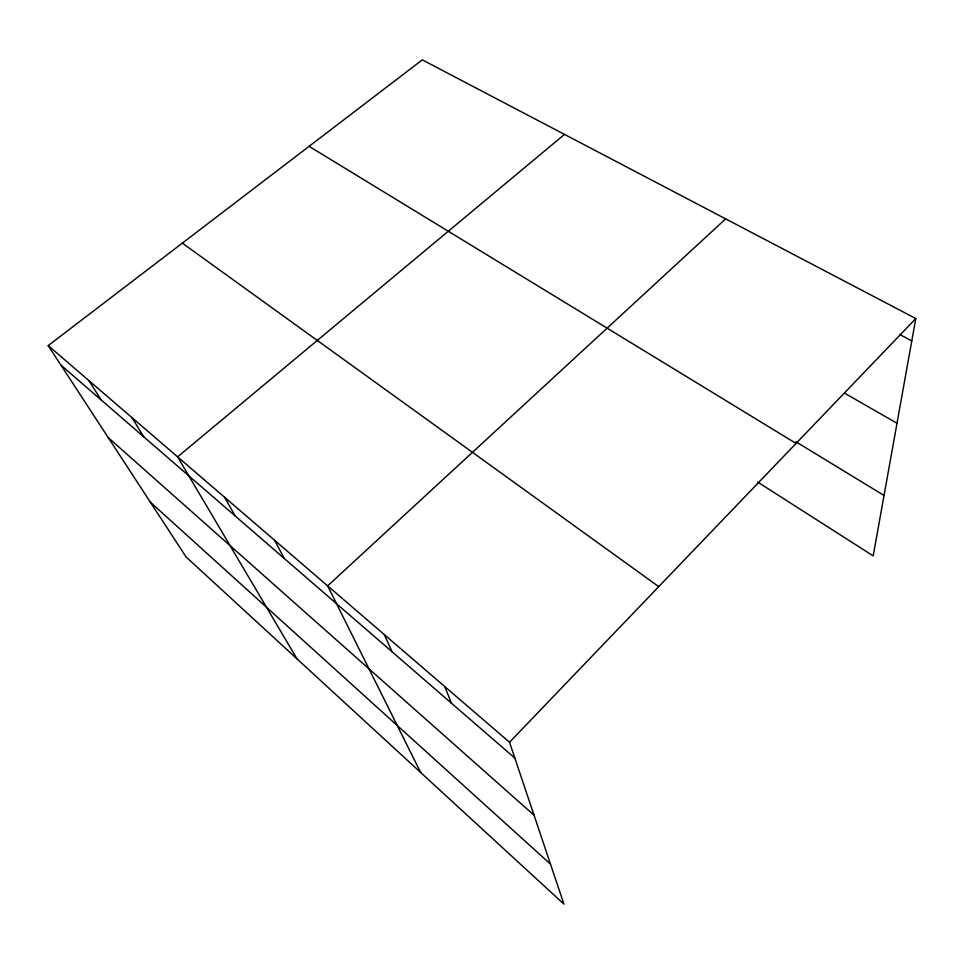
<?xml version="1.0" encoding="UTF-8"?>
<svg xmlns="http://www.w3.org/2000/svg" width="964" height="964" viewBox="0 0 964 964"><rect width="100%" height="100%" fill="white"/><g stroke="black" fill="none" stroke-linecap="round" stroke-linejoin="round"><path stroke-width="1.45" d="M48.2 345.594L509.522 742.256L563.94 904.136L186.112 556.987L48.2 345.594L422.304 59.864L915.8 318.542L873.191 555.891L757.656 482.06M509.522 742.256L915.8 318.542M725.651 218.864L327.652 585.871L420.666 772.501M564.506 134.394L177.605 456.864L297.008 658.87M899.978 334.629L911.775 340.943M844.524 393.119L897.002 423.256M795.951 441.789L884.036 495.484M309.095 146.335L796.047 443.428M182.353 243.133L658.725 586.642M60.925 365.103L514.836 758.078M108.221 437.584L534.056 815.231M150.372 502.196L550.48 864.118M88.893 380.575L101.184 399.964M131.948 417.605L143.744 436.8M224.612 497.279L235.156 515.945M274.535 540.202L284.308 558.505M384.262 634.553L392.143 651.857M444.753 686.573L451.441 703.202"/></g></svg>
